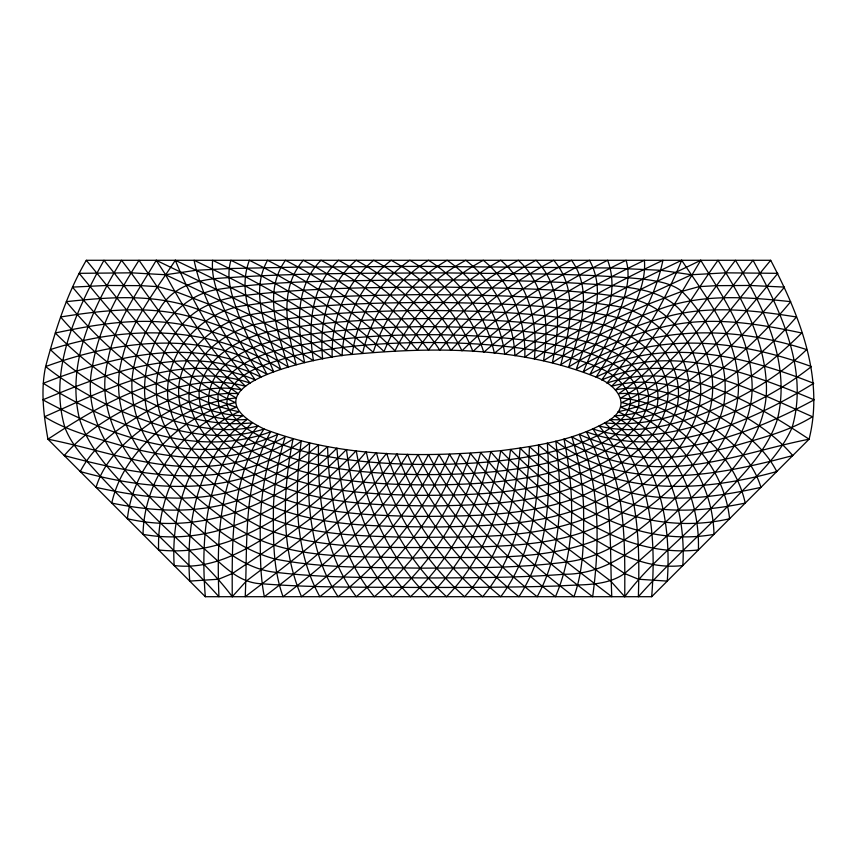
<?xml version="1.0" encoding="UTF-8"?>
<svg xmlns="http://www.w3.org/2000/svg" width="857" height="857" viewBox="0 0 857 857"><rect width="100%" height="100%" fill="white"/><g stroke="black" fill="none" stroke-linecap="round" stroke-linejoin="round"><path stroke-width="1.29" d="M232.236 596.708C232.129 539.942 230.597 477.949 264.052 428.982C339.018 457.627 421.826 457.756 500.745 450.675C536.3 446.047 573.044 440.509 604.785 422.844C633.623 408.168 619.579 386.303 596.086 377.112C519.256 346.271 433.449 346.806 352.216 354.444C322.114 356.051 175.128 385.457 264.052 428.982C231.883 439.695 196.906 435.913 164.801 426.925C122.015 414.06 80.74 394.37 45.625 366.571C55.448 329.891 67.017 293.244 86.3 260.292L770.7 260.292C799.013 314.615 824.713 377.112 809.062 439.213L651.684 596.708L205.316 596.708L47.938 439.213C43.718 415.27 40.483 390.653 45.625 366.571C118.577 339.886 204.298 329.099 273.64 371.756C259.885 337.379 235 298.022 249.366 260.292C298.086 284.481 344.096 314.465 384.065 351.477C399.566 312.762 429.143 280.068 465.822 260.303C495.142 283.185 513.354 318.622 514.939 355.773C566.188 316.865 623.789 287.791 681.701 260.292C704.4 294.904 731.921 329.088 737.266 371.552C744.572 416.148 717.727 456.685 687.41 486.572C653.195 519.246 616.097 555.989 566.809 561.935C518.271 568.33 469.154 567.88 420.294 568.148C371.809 567.291 322.768 568.48 274.99 559.021C227.576 546.027 191.861 508.79 158.491 474.66C129.257 444.322 110.296 400.755 122.155 358.547C130.714 321.536 155.074 291.476 175.299 260.292C233.211 287.791 290.812 316.865 342.061 355.773C343.646 318.622 361.858 283.185 391.178 260.303C427.857 280.068 457.434 312.762 472.925 351.477C512.904 314.465 558.914 284.481 607.634 260.292C622 298.022 597.115 337.379 583.36 371.756C652.702 329.099 738.423 339.875 811.375 366.571C776.26 394.37 734.985 414.06 692.199 426.925C660.094 435.913 625.117 439.695 592.948 428.982C626.403 477.949 624.871 539.942 624.764 596.708L610.602 580.992L556.172 539.642L522.192 511.083L493.675 482.095L470.354 453.332C452.55 508.94 418.752 558.86 374.348 596.708C339.458 555.165 329.12 499.417 327.567 446.615C301.493 470.697 270.544 489.647 236.757 500.713C196.414 514.211 152.857 511.533 111.764 503.091C123.944 447.825 180.763 403.411 236.189 397.959C179.124 366.442 144.126 309.398 103.976 260.292C76.53 310.105 47.842 369.806 64.928 427.622C72.32 446.583 86.836 461.077 100.194 475.935C114.549 491.286 129.246 506.316 144.105 521.174C168.958 546.434 195.342 570.216 218.931 596.708C216.725 538.357 218.085 472.946 257.882 426.015C225.412 434.135 191.379 427.364 160.473 416.288C120.237 400.958 81.479 379.672 50.359 349.581C126.75 324.889 211.433 324.492 280.721 369.281C268.927 335.301 248.187 295.194 267.513 260.292C314.176 283.978 357.915 313.823 395.034 350.845C413.77 312.141 445.769 280.903 483.262 260.292C512.111 283.528 526.037 320.807 524.805 357.251C578.904 317.165 640.511 289.58 700.758 260.303C722.515 296.404 748.097 332.741 751.493 376.18C757.202 424.954 723.908 465.854 691.342 497.885C654.952 531.211 617.768 574.533 564.099 574.265C518.999 577.789 473.717 577.757 428.5 577.95C377.851 577.489 326.999 578.304 276.607 572.412C248.423 569.916 225.712 551.854 205.091 534.082C187.062 518.699 169.675 502.534 153.457 485.244C121.49 453.449 96.252 408.682 107.479 362.297C114.077 324.289 137.141 292.762 156.242 260.303C216.489 289.58 278.097 317.165 332.195 357.251C330.963 320.807 344.889 283.528 373.738 260.292C411.231 280.903 443.23 312.141 461.966 350.845C499.085 313.823 542.824 283.978 589.487 260.292C608.813 295.194 588.073 335.301 576.279 369.281C645.567 324.492 730.25 324.889 806.641 349.581C775.521 379.672 736.763 400.958 696.527 416.288C665.621 427.364 631.588 434.135 599.118 426.015C639.054 472.946 639.943 538.346 638.379 596.708C666.425 564.881 698.38 536.803 727.732 506.23C750.357 481.195 778.135 459.063 792.072 427.622C809.158 369.806 780.47 310.105 753.024 260.292C712.874 309.398 677.876 366.442 620.811 397.959C676.237 403.411 733.056 447.825 745.236 503.091C704.143 511.533 660.586 514.221 620.243 500.713C586.456 489.647 555.507 470.697 529.433 446.615C527.88 499.417 517.542 555.165 482.652 596.708C438.248 558.86 404.45 508.94 386.646 453.332L363.325 482.095L334.808 511.083L300.828 539.642L246.398 580.992L232.236 596.708C207.758 563.499 174.292 538.507 146.193 508.555C121.008 481.345 91.11 455.335 79.497 418.955C65.925 362.993 93.188 307.117 121.544 260.292C157.742 306.902 188.133 360.315 238.417 393.717C210.715 391.413 183.794 402.265 160.473 416.288C133.681 433.813 105.679 455.442 96.059 487.365C138.309 496.653 182.637 503.123 225.37 492.957C259.735 484.869 291.734 467.89 318.493 444.954C317.54 497.339 323.667 553.654 356.244 596.708C402.158 558.818 439.234 509.915 459.963 453.889C498.892 512.647 556.632 554.458 611.78 596.708C609.295 541.335 614.33 482.116 586.306 431.757C663.318 460.338 748.215 423.754 813.732 383.325C743.48 355.548 660.147 334.626 589.959 374.37C599.879 356.019 609.606 337.508 617.211 318.054C623.671 299.789 631.834 279.81 626.092 260.303C575.09 284.963 526.594 315.108 483.744 352.291C471.811 313.769 444.729 280.453 409.86 260.292C378.558 281.867 357.155 316.736 352.216 354.444C303.817 316.319 249.548 286.699 194.078 260.292C203.259 304.706 229.322 343.571 255.279 380.015C183.537 348.392 109.653 388.082 44.521 416.727C68.346 431.478 95.845 438.034 122.455 445.897C143.098 451.36 164.105 455.624 185.433 457.199C219.692 459.663 255.161 454.071 285.21 436.791C278.054 459.556 274.369 483.316 273.426 507.13C273.222 537.093 272.719 568.17 283.056 596.708C335.044 556.804 385.243 512.122 418.045 454.542C444.515 511.436 488.34 558.132 537.146 596.708C563.081 549.744 562.481 493.032 555.797 441.184C624.914 493.814 715.466 476.181 792.736 455.56C768.633 427.247 734.353 409.367 700.769 394.52C672.638 383.507 640.982 377.819 611.405 386.346C649.402 350.652 674.148 304.385 700.758 260.303M651.684 596.708C656.505 536.482 651.299 466.969 604.785 422.844C679.697 430.621 750.989 383.786 801.713 332.998C760.213 324.128 717.148 316.994 674.855 324.557C637.083 331.391 601.271 346.796 568.737 366.935C578.957 333.266 594.49 292.151 571.533 260.292C526.766 283.485 485.116 313.201 450.889 350.384C428.896 311.916 394.809 281.557 356.223 260.292C327.856 284.278 318.943 323.239 322.661 358.89L289.912 337.508L250.694 315.194L165.583 274.743L131.4 272.837L79.165 273.329C122.883 326.024 168.733 385.329 236.371 407.279C183.119 424.89 144.072 478.302 143.023 534.372C220.752 548.126 294.422 503.338 346.474 449.475C353.03 503.284 372.013 557.286 410.471 596.708C451.864 558.389 478.817 506.519 490.772 451.725C513.932 479.406 541.174 503.541 570.987 523.852C604.271 546.123 640.672 570.633 682.825 565.534C686.318 508.854 665.621 445.629 614.362 415.741C645.803 415.163 674.502 399.694 700.662 383.625C735.102 361.665 764.712 332.987 790.711 301.664C746.597 296.918 700.469 293.351 658.155 309.741C620.747 322.618 585.385 340.957 552.347 362.64C559.825 328.467 562.845 287.202 535.989 260.292C494.607 282.553 456.792 312.259 428.5 350.02C400.208 312.259 362.393 282.553 321.011 260.292C294.155 287.202 297.175 328.467 304.653 362.64C271.615 340.957 236.253 322.618 198.845 309.741C156.531 293.351 110.403 296.918 66.289 301.664C92.288 332.987 121.898 361.665 156.338 383.625C182.498 399.694 211.197 415.163 242.638 415.741C191.379 445.629 170.682 508.854 174.175 565.534C216.328 570.633 252.729 546.123 286.013 523.852C315.826 503.541 343.068 479.406 366.228 451.725C378.183 506.519 405.136 558.389 446.529 596.708C484.987 557.286 503.97 503.284 510.526 449.475C562.578 503.338 636.248 548.126 713.977 534.372C712.928 478.302 673.881 424.89 620.629 407.279C688.267 385.329 734.117 326.024 777.835 273.329L725.6 272.837L691.417 274.743L661.197 270.309L610.795 267.995L419.544 266.366L298.107 267.116L229.033 268.552L195.803 270.309L165.583 274.743L156.242 260.303M681.701 260.292C663.382 304.813 638.711 346.839 606.842 383.079C678.573 358.879 750.925 400.776 809.062 439.213C760.373 448.736 712.874 467.001 662.654 466.69C628.042 466.829 593.14 458.002 563.97 439.063C574.329 490.772 576.632 547.441 555.465 596.708C505.105 557.553 458.099 511.843 428.5 454.617C398.901 511.854 351.895 557.553 301.535 596.708C280.378 547.441 282.671 490.772 293.03 439.063C263.86 458.002 228.958 466.829 194.346 466.69C144.126 467.001 96.627 448.736 47.938 439.213C106.075 400.776 178.427 358.879 250.158 383.079C218.289 346.839 193.618 304.813 175.299 260.292M624.764 596.708C649.252 563.51 682.697 538.496 710.807 508.555C735.992 481.345 765.89 455.335 777.503 418.955C791.075 362.993 763.812 307.117 735.456 260.292C699.258 306.902 668.867 360.315 618.583 393.717C646.285 391.413 673.195 402.265 696.527 416.288C723.319 433.813 751.321 455.442 760.941 487.365C718.691 496.653 674.363 503.123 631.641 492.957C597.265 484.869 565.266 467.89 538.507 444.954C539.46 497.339 533.333 553.654 500.756 596.708C454.842 558.818 417.777 509.915 397.037 453.889C358.108 512.647 300.378 554.458 245.22 596.708C247.705 541.335 242.66 482.116 270.694 431.757C193.682 460.338 108.785 423.754 43.268 383.325C113.52 355.548 196.853 334.626 267.041 374.37C257.121 356.019 247.394 337.508 239.789 318.054C233.329 299.789 225.166 279.81 230.908 260.303C281.91 284.963 330.406 315.108 373.256 352.291C385.189 313.769 412.271 280.453 447.14 260.292C478.442 281.867 499.845 316.736 504.784 354.444C553.183 316.319 607.452 286.699 662.922 260.292C653.741 304.706 627.678 343.571 601.721 380.015C673.463 348.392 747.347 388.082 812.479 416.727C788.654 431.478 761.155 438.034 734.545 445.897C713.902 451.36 692.895 455.624 671.567 457.199C637.308 459.663 601.839 454.071 571.79 436.791C578.946 459.556 582.631 483.316 583.574 507.13C583.778 537.093 584.281 568.17 573.944 596.708C521.956 556.804 471.757 512.111 438.955 454.542C412.485 511.436 368.66 558.132 319.854 596.708C293.919 549.744 294.519 493.032 301.203 441.184C232.086 493.814 141.534 476.181 64.264 455.56C88.367 427.247 122.647 409.367 156.231 394.52C184.362 383.507 216.018 377.819 245.595 386.346C212.407 354.295 187.447 315.076 165.583 274.743M770.7 260.292C726.865 312.751 686.253 373.995 621.582 402.565C675.991 414.552 723.704 462.469 729.586 518.753C652.488 536.428 574.126 502.577 520.092 448.125C516.075 501.409 501.388 556.364 464.58 596.708C421.698 558.71 391.21 507.826 376.373 452.603L351.873 480.873L332.634 499.738L310.962 518.271L273.94 545.502L232.451 573.483L218.599 579.225L189.729 581.1C185.455 523.038 197.753 456.31 247.095 419.448C214.968 421.955 184.094 409.207 156.231 394.52C119.948 374.798 87.435 348.328 60.568 316.983C103.226 310.234 147.597 305.092 189.933 316.619C227.748 326.592 263.356 343.732 296.243 364.728C287.363 330.984 277.925 289.441 303.292 260.292C346.292 283.024 386.004 312.655 417.273 350.117C442.48 312.002 478.442 282.071 518.356 260.292C546.113 285.488 549.326 325.842 543.531 360.69L577.05 339.565L617.211 318.054L647.967 304.289L681.904 291.369L699.012 286.645L716.066 285.66L750.196 285.467L784.519 287.106C740.298 339.715 688.385 397.487 618.036 411.714C670.474 435.131 700.276 493.9 698.391 549.958C620.211 558.539 551.683 503.734 500.745 450.675C491.554 504.998 468.447 557.939 428.5 596.708C388.553 557.939 365.446 504.998 356.255 450.675C305.317 503.734 236.789 558.539 158.609 549.958C156.724 493.9 186.526 435.131 238.964 411.714C168.615 397.487 116.702 339.715 72.481 287.106L106.804 285.467L140.934 285.66L157.988 286.645L175.096 291.369L209.033 304.289L239.789 318.054L279.95 339.565L313.469 360.69C307.674 325.842 310.887 285.488 338.644 260.292C378.558 282.071 414.509 312.002 439.727 350.117C470.996 312.655 510.708 283.024 553.708 260.292C579.075 289.441 569.637 330.984 560.757 364.728C593.644 343.732 629.252 326.592 667.067 316.619C709.403 305.092 753.774 310.234 796.432 316.983C769.554 348.328 737.052 374.798 700.769 394.52C672.906 409.207 642.032 421.955 609.905 419.448C659.247 456.31 671.556 523.038 667.271 581.1L638.411 579.236L624.56 573.483L583.071 545.502L546.038 518.271L524.366 499.738L505.127 480.873L480.627 452.603C465.79 507.826 435.302 558.71 392.42 596.708C355.612 556.364 340.925 501.409 336.908 448.125C282.874 502.577 204.523 536.428 127.414 518.753C133.296 462.469 181.009 414.552 235.418 402.565C170.747 373.995 130.135 312.751 86.3 260.292M691.417 274.743C637.597 299.886 582.792 323.946 534.34 358.89C538.057 323.239 529.144 284.278 500.777 260.292C462.191 281.557 428.104 311.916 406.111 350.384C371.884 313.201 330.234 283.485 285.467 260.292C262.499 292.151 278.043 333.266 288.263 366.935C255.729 346.796 219.917 331.391 182.145 324.557C139.852 316.994 96.787 324.128 55.287 332.998C106.011 383.786 177.303 430.61 252.215 422.844C205.701 466.969 200.495 536.482 205.316 596.708M260.196 526.894C260.378 550.183 259.714 573.783 264.342 596.708C317.893 555.786 371.681 512.4 407.514 454.296C431.125 510.751 471.543 558.56 518.913 596.708C548.576 551.833 550.933 495.217 547.302 443.144C611.994 497.446 700.04 492.829 776.753 471.554C760.812 440.519 728.975 421.783 699.398 405.457C673.602 392.86 644.164 384.247 615.369 389.871C659.526 355.237 686.029 305.071 718.005 260.292C741.444 297.079 763.373 337.047 766.222 381.483C770.079 434.788 728.986 475.142 694.438 509.926C671.899 531.929 648.481 553.001 624.56 573.483C605.899 586.681 582.021 584.131 560.382 585.909C513.514 587.431 466.626 587.441 419.748 587.473C367.16 587.034 314.465 587.913 262.006 583.778C237.625 583.21 221.385 563.392 204.245 548.812C185.423 531.951 166.922 514.703 149.322 496.557C114.849 462.919 81.49 417.841 92.363 366.764C98.587 327.867 118.202 293.105 138.995 260.292C170.971 305.071 197.474 355.237 241.631 389.871C212.836 384.247 183.398 392.86 157.602 405.457C128.025 421.783 96.188 440.519 80.247 471.554C156.96 492.829 245.006 497.446 309.698 443.144C306.067 495.217 308.424 551.833 338.087 596.708C385.457 558.56 425.875 510.751 449.486 454.296C485.319 512.4 539.107 555.775 592.658 596.708C599.964 542.835 599.975 485.523 579.246 434.36C655.134 469.55 745.59 437.113 814.15 399.812C746.458 371.713 667.025 341.15 596.086 377.112C607.388 359.147 618.336 340.915 627.388 321.686C635.637 302.264 646.296 282.007 644.389 260.292C591.244 285.799 539.974 315.719 494.382 353.288C485.962 315.108 461.612 281.01 428.5 260.292C395.388 281.01 371.038 315.108 362.618 353.288C317.026 315.719 265.756 285.799 212.611 260.292C210.704 282.007 221.363 302.264 229.612 321.686C238.664 340.915 249.612 359.147 260.914 377.112C189.975 341.15 110.542 371.713 42.85 399.812C111.41 437.113 201.866 469.55 277.754 434.36C265.574 463.594 260.785 495.378 260.196 526.894C320.55 551.683 387.621 546.627 451.51 547.752C509.369 545.855 572.112 546.905 621.989 512.936C667.035 481.977 719.248 436.577 711.985 376.041C708.653 352.763 697.855 330.963 682.675 313.137C665.996 291.648 637.501 288.113 612.284 285.692C542.909 279.95 473.214 279.875 403.658 279.885C341.3 281.364 278.461 279.939 216.66 289.58C165.026 298.536 135.588 363.197 147.029 411.049C164.265 464.344 212.386 501.656 260.196 526.894M156.338 383.625C153.885 440.509 204.491 481.045 248.541 507.783C298.59 536.128 357.926 535.85 413.76 537.468C474.907 536.525 539.246 539.642 596.322 514.061C640.5 490.707 686.543 456.278 699.398 405.457C707.925 357.69 673.87 303.646 624.228 297.443C564.838 287.995 504.452 288.295 444.483 287.084C378.237 287.299 311.744 287.449 245.873 295.301C222.306 298.075 197.635 305.36 182.145 324.557C167.972 341.118 158.191 361.772 156.338 383.625M131.999 380.005C128.764 445.201 185.873 491.532 233.736 526.048C286.217 561.228 352.431 555.507 412.603 558.078C478.517 555.732 549.241 563.97 610.238 533.9C658.326 503.198 709.596 463.08 723.715 404.975C728.814 375.987 720.191 346.26 705.343 321.386C698.691 310.534 690.946 300.368 681.904 291.369C670.795 282.842 656.698 281.053 643.243 279.114C577.618 272.805 511.565 273.961 445.704 272.901C373.448 273.297 301.075 272.805 228.937 277.625C201.116 278.889 172.985 284.053 158.566 310.834C144.233 331.241 134.056 354.991 131.999 380.005M178.685 387.15C176.467 436.781 223.538 470.032 262.906 490.397C310.063 513.097 363.529 515.153 414.917 516.417C471.275 516.182 529.69 516.46 582.889 495.389C622.493 477.638 664.968 450.086 677.255 405.918C685.846 362.243 648.01 321.675 606.306 315.194C552.69 304.663 497.767 303.624 443.315 302.478C382.854 302.425 322.071 303.56 262.221 312.891C222.434 316.683 183.034 345.457 178.685 387.15M630.388 398.794C631.255 414.713 615.969 424.783 603.981 432.142C589.305 440.402 573.29 445.972 557.082 450.418C516.953 460.937 475.271 463.991 433.91 464.505C388.96 464.569 343.571 461.805 299.918 450.418C273.158 441.698 238.396 433.192 226.773 404.504C227.523 372.227 269.173 363.261 293.972 355.816C336.105 346.228 379.447 343.025 422.565 342.5C469.636 342.382 517.017 345.403 563.028 355.816C588.031 362.897 621.743 370.738 630.388 398.794M199.167 390.653C197.185 433.749 242.467 458.57 276.618 473.621C320.764 491.34 368.992 494.243 416.041 495.325C467.729 495.442 520.67 494.21 570.119 477.499C604.946 464.194 644.453 444.215 657.051 406.454C664.561 366.978 624.014 338.772 589.659 332.345C541.26 321.814 491.5 319.629 442.126 318.6C387.139 318.322 331.82 320.293 277.614 330.106C244.191 335.483 205.766 354.048 199.167 390.653M648.62 395.966C646.317 435.817 600.971 454.542 568.973 467.129C525.737 481.613 479.674 484.248 434.413 484.955C385.243 484.816 335.066 482.77 288.027 467.129C256.639 455.185 218.385 438.538 208.701 403.186C206.419 365.318 248.444 345.8 279.95 339.565C326.603 329.87 374.423 327.256 421.976 326.656C473.857 326.678 526.112 329.067 577.05 339.565C607.002 345.874 643.832 361.879 648.62 395.966M668.16 393.202C666.007 439.502 619.718 467.204 581.817 484.226C535.379 503.07 484.441 505.03 434.96 505.919C381.247 505.544 325.724 504.548 275.183 484.216C239.071 468.083 198.149 443.487 189.301 401.858C184.78 359.372 226.066 328.006 264.556 322.65C316.19 312.923 368.96 311.155 421.376 310.438C478.538 310.652 536.107 312.173 592.444 322.65C628.374 328.102 665.943 354.22 668.16 393.202M689.489 390.449C687.507 443.615 638.369 479.256 595.411 501.902C545.748 525.491 489.401 525.834 435.538 527.034C377.08 526.209 315.687 527.28 261.589 501.891C220.902 480.498 176.938 448.725 168.09 400.605C162.616 353.802 201.609 309.431 247.941 305.188C305.049 296.094 363.089 295.461 420.787 294.604C483.616 295.065 546.841 295.461 609.059 305.188C652.016 309.356 688.482 347.096 689.489 390.449M218.085 394.177C215.685 430.643 261.953 446.604 289.473 457.263C330.62 470.45 374.134 473.653 417.091 474.574C464.387 474.907 512.347 472.764 558.175 460.123C588.309 450.311 624.453 438.195 638.411 407.075C644.41 371.959 601.335 355.934 574.415 348.863C530.708 338.686 485.673 335.655 440.927 334.744C391.028 334.294 340.829 336.887 291.819 346.742C263.592 353.202 228.101 363.539 218.085 394.177"/></g></svg>
